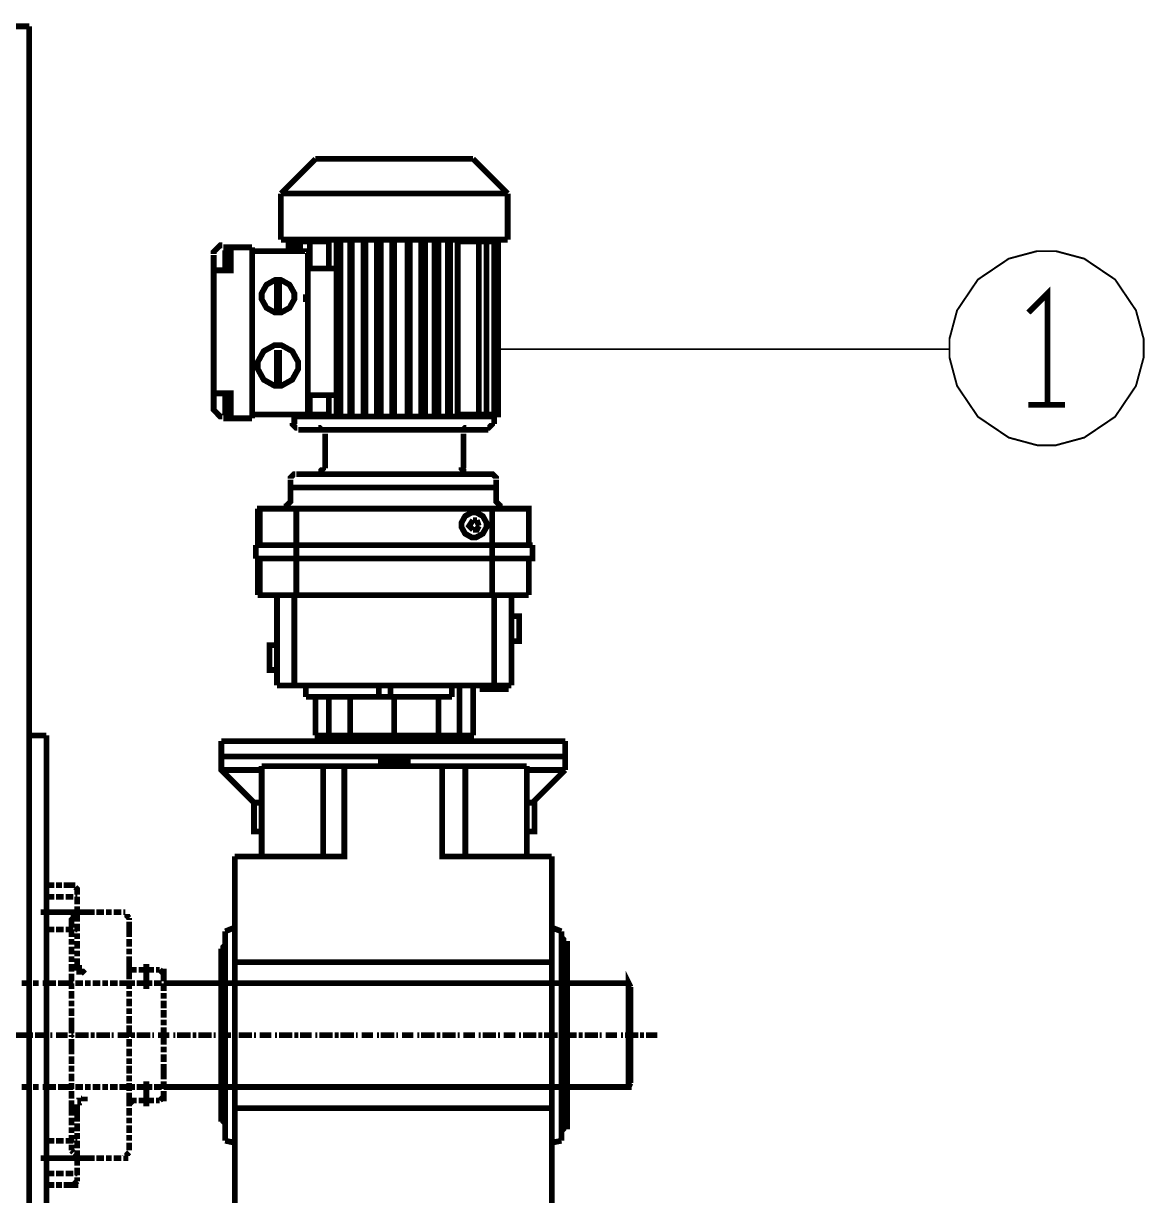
# Model space of a CAD drawing. Extents: x -2.4 to 13.4, y -16 to -5.
# Drawn here: x 7.057 to 8.03, y -8.233 to -7.216 of the extents above; entities that cross this region are included whole.
import ezdxf

# ---------------------------------------------------------------- set-up
doc = ezdxf.new("R2010")
doc.units = 0
doc.header["$MEASUREMENT"] = 0

msp = doc.modelspace()

# ---------------------------------------------------------------- linework, layer by layer
at = {"color": 0}
for points, const_width in [([(7.06203, -12.95219), (6.9487, -12.95219), (6.9487, -7.21884), (7.06203, -7.21884)], 0.005), ([(7.06203, -12.95219), (7.06203, -7.21884)], 0.005), ([(7.31035, -7.33387), (7.28035, -7.36387)], 0.005), ([(7.44702, -7.33387), (7.31035, -7.33387)], 0.005), ([(7.47702, -7.36387), (7.44702, -7.33387)], 0.005), ([(7.28035, -7.36387), (7.47702, -7.36387)], 0.005), ([(7.28035, -7.36387), (7.28035, -7.40386)], 0.005), ([(7.47702, -7.40386), (7.47702, -7.36387)], 0.005), ([(7.2295, -7.40884), (7.22761, -7.40884), (7.22202, -7.41443), (7.22202, -7.41633)], 0.005), ([(7.23032, -7.41052), (7.237, -7.41052), (7.25534, -7.41052)], 0.005), ([(7.237, -7.41052), (7.237, -7.4172)], 0.005), ([(7.25534, -7.41052), (7.25534, -7.4172)], 0.005), ([(7.25534, -7.41384), (7.30199, -7.41384), (7.30199, -7.41384), (7.30199, -7.41384), (7.30199, -7.41384), (7.30199, -7.41384), (7.30199, -7.41384), (7.30199, -7.41384), (7.30199, -7.41384), (7.30367, -7.41384), (7.30367, -7.41384), (7.30367, -7.41384), (7.30367, -7.41384), (7.30367, -7.41384), (7.30367, -7.41384), (7.30367, -7.41384), (7.30367, -7.41384), (7.30367, -7.41384), (7.30367, -7.41384), (7.30367, -7.41384), (7.30367, -7.41384), (7.30367, -7.41384), (7.30367, -7.41384), (7.30367, -7.41384), (7.30367, -7.41384), (7.30367, -7.41384), (7.30367, -7.41384), (7.30367, -7.41384), (7.30367, -7.41384), (7.30367, -7.41384), (7.30367, -7.41384), (7.30367, -7.41384), (7.30367, -7.41384), (7.30367, -7.41384), (7.30367, -7.41384), (7.30367, -7.41384), (7.30367, -7.41552), (7.30367, -7.41552), (7.30367, -7.41552), (7.30367, -7.41552), (7.30367, -7.41552), (7.30367, -7.41552), (7.30367, -7.41552), (7.30367, -7.41552), (7.30367, -7.41552), (7.30367, -7.41552), (7.30367, -7.41552), (7.30367, -7.41552), (7.30367, -7.41552), (7.30367, -7.41552), (7.30367, -7.41552), (7.30367, -7.41552), (7.30367, -7.41552), (7.30367, -7.41552), (7.30367, -7.41552), (7.30367, -7.4172), (7.30367, -7.4172), (7.30367, -7.4172), (7.30367, -7.4172), (7.30367, -7.4172), (7.30367, -7.4172), (7.30367, -7.4172), (7.30367, -7.4172), (7.30367, -7.4172), (7.30199, -7.4172), (7.30199, -7.4172), (7.30199, -7.4172), (7.30199, -7.4172), (7.30199, -7.4172), (7.30199, -7.4172), (7.30199, -7.4172), (7.30199, -7.4172)], 0.005), ([(7.47702, -7.40386), (7.28035, -7.40386)], 0.005), ([(7.28702, -7.40554), (7.28864, -7.40554)], 0.005), ([(7.28702, -7.40554), (7.28702, -7.41384)], 0.005), ([(7.28864, -7.40554), (7.292, -7.40554)], 0.005), ([(7.28864, -7.40554), (7.28864, -7.41384)], 0.005), ([(7.292, -7.40554), (7.297, -7.40554)], 0.005), ([(7.292, -7.40554), (7.292, -7.41384)], 0.005), ([(7.297, -7.40554), (7.30535, -7.40554)], 0.005), ([(7.297, -7.40554), (7.297, -7.41384)], 0.005), ([(7.30367, -7.40386), (7.30367, -7.40554)], 0.005), ([(7.32202, -7.40554), (7.30535, -7.40554), (7.30535, -7.42887)], 0.005), ([(7.32202, -7.40554), (7.32202, -7.42887)], 0.005), ([(7.43367, -7.55549), (7.43367, -7.40554)], 0.005), ([(7.43367, -7.40554), (7.452, -7.40554), (7.452, -7.55549), (7.43367, -7.55549)], 0.005), ([(7.452, -7.40554), (7.452, -7.40386)], 0.005), ([(7.452, -7.40554), (7.45867, -7.40554), (7.45867, -7.55549), (7.452, -7.55549)], 0.005), ([(7.452, -7.40554), (7.46535, -7.40554), (7.46535, -7.55549), (7.45867, -7.55549)], 0.005), ([(7.452, -7.40554), (7.46866, -7.40554), (7.46866, -7.55549), (7.46535, -7.55549)], 0.005), ([(7.46866, -7.55549), (7.46866, -7.55549), (7.46866, -7.40554)], 0.005), ([(7.22202, -7.5505), (7.22202, -7.54551), (7.22202, -7.53715), (7.22202, -7.43049), (7.22202, -7.42381), (7.22202, -7.4172)], 0.005), ([(7.237, -7.4172), (7.237, -7.43049), (7.23032, -7.43049)], 0.005), ([(7.237, -7.41552), (7.232, -7.41552), (7.232, -7.41883), (7.237, -7.41883)], 0.005), ([(7.232, -7.41883), (7.232, -7.4255), (7.237, -7.4255)], 0.005), ([(7.25534, -7.4172), (7.25534, -7.5505)], 0.005), ([(7.30199, -7.5505), (7.30199, -7.5505), (7.30199, -7.5505), (7.30199, -7.5505), (7.30199, -7.5505), (7.30199, -7.5505), (7.30199, -7.5505), (7.30199, -7.5505), (7.30367, -7.5505), (7.30367, -7.5505), (7.30367, -7.55218), (7.30367, -7.55218), (7.30367, -7.55218), (7.30367, -7.55218), (7.30367, -7.55218), (7.30367, -7.55218), (7.30367, -7.55218), (7.30367, -7.55218), (7.30367, -7.55218), (7.30367, -7.55218), (7.30367, -7.55218), (7.30367, -7.55218), (7.30367, -7.55218), (7.30367, -7.55218), (7.30367, -7.55218), (7.30367, -7.55218), (7.30367, -7.55218), (7.30367, -7.55218), (7.30367, -7.55387), (7.30367, -7.55387), (7.30367, -7.55387), (7.30367, -7.55387), (7.30367, -7.55387), (7.30367, -7.55387), (7.30367, -7.55387), (7.30367, -7.55387), (7.30367, -7.55387), (7.30367, -7.55387), (7.30367, -7.55387), (7.30367, -7.55387), (7.30367, -7.55387), (7.30367, -7.55387), (7.30367, -7.55387), (7.30367, -7.55387), (7.30367, -7.55387), (7.30367, -7.55387), (7.30367, -7.55387), (7.30367, -7.55387), (7.30367, -7.55387), (7.30367, -7.55387), (7.30367, -7.55387), (7.30367, -7.55387), (7.30367, -7.55387), (7.30367, -7.55387), (7.30367, -7.55387), (7.30367, -7.55387), (7.30367, -7.55387), (7.30367, -7.55387), (7.30367, -7.55387), (7.30367, -7.55387), (7.30367, -7.55387), (7.30367, -7.55387), (7.30367, -7.55387), (7.30367, -7.55387), (7.30367, -7.55387), (7.30367, -7.55387), (7.30367, -7.55387), (7.30367, -7.55387), (7.30367, -7.55387), (7.30367, -7.55387), (7.30367, -7.55387), (7.30367, -7.45381), (7.30367, -7.41552), (7.30367, -7.41552), (7.30367, -7.41552), (7.30367, -7.41552), (7.30367, -7.41552), (7.30367, -7.41552), (7.30367, -7.41552), (7.30367, -7.41552), (7.30367, -7.41552), (7.30367, -7.41552), (7.30367, -7.41552), (7.30367, -7.41552), (7.30367, -7.41552), (7.30367, -7.41552), (7.30367, -7.41552), (7.30367, -7.41552), (7.30367, -7.41552), (7.30367, -7.41552), (7.30367, -7.41552), (7.30367, -7.41552), (7.30367, -7.41552), (7.30367, -7.41552), (7.30367, -7.41552), (7.30367, -7.41552), (7.30367, -7.41552), (7.30367, -7.41552), (7.30367, -7.41552), (7.30367, -7.41552), (7.30367, -7.41552), (7.30367, -7.41552), (7.30367, -7.41552), (7.30367, -7.41552), (7.30367, -7.41552), (7.30367, -7.41552), (7.30367, -7.41552), (7.30367, -7.41552)], 0.005), ([(7.22202, -7.43049), (7.23032, -7.43049)], 0.005), ([(7.232, -7.4255), (7.232, -7.42887), (7.237, -7.42887)], 0.005), ([(7.30367, -7.42887), (7.32868, -7.42887)], 0.005), ([(7.32868, -7.42887), (7.32868, -7.53884)], 0.005), ([(7.92867, -7.46716), (7.94534, -7.45051), (7.94534, -7.54719)], 0.005), ([(7.86031, -7.49886), (7.46866, -7.49886)], 0.00167), ([(7.237, -7.5505), (7.237, -7.53715), (7.23032, -7.53715), (7.22202, -7.53715)], 0.005), ([(7.237, -7.54052), (7.232, -7.54052), (7.232, -7.54383), (7.237, -7.54383)], 0.005), ([(7.232, -7.54383), (7.232, -7.5505), (7.237, -7.5505)], 0.005), ([(7.32868, -7.53884), (7.30367, -7.53884)], 0.005), ([(7.32202, -7.55549), (7.30535, -7.55549), (7.30535, -7.53884)], 0.005), ([(7.32202, -7.53884), (7.32202, -7.55549)], 0.005), ([(7.22202, -7.54969), (7.22202, -7.55154), (7.22761, -7.55718), (7.2295, -7.55718)], 0.005), ([(7.232, -7.5505), (7.232, -7.55387), (7.237, -7.55387)], 0.005), ([(7.237, -7.5505), (7.237, -7.55886)], 0.005), ([(7.25534, -7.5505), (7.25534, -7.55886)], 0.005), ([(7.30367, -7.55387), (7.30367, -7.55387), (7.30367, -7.55387), (7.30367, -7.55387), (7.30367, -7.55387), (7.30367, -7.55387), (7.30367, -7.55387), (7.30367, -7.55387), (7.30367, -7.55387), (7.30367, -7.55387), (7.30367, -7.55387), (7.30367, -7.55387), (7.30367, -7.55387), (7.30367, -7.55387), (7.30367, -7.55387), (7.30367, -7.55387), (7.30367, -7.55387), (7.30367, -7.55387), (7.30367, -7.55387), (7.30367, -7.55387), (7.30367, -7.55387), (7.30367, -7.55549), (7.30367, -7.55549), (7.30367, -7.55549), (7.30367, -7.55549), (7.30367, -7.55549), (7.30367, -7.55549), (7.30367, -7.55549), (7.30199, -7.55549), (7.30199, -7.55549), (7.30199, -7.55549), (7.30199, -7.55549), (7.30199, -7.55549), (7.30199, -7.55549), (7.30199, -7.55549), (7.30199, -7.55549), (7.25534, -7.55549)], 0.005), ([(7.28864, -7.55549), (7.28702, -7.55549)], 0.005), ([(7.292, -7.55549), (7.28864, -7.55549)], 0.005), ([(7.297, -7.55549), (7.292, -7.55549)], 0.005), ([(7.30535, -7.55549), (7.297, -7.55549)], 0.005), ([(7.30367, -7.55549), (7.30367, -7.55718)], 0.005), ([(7.452, -7.55718), (7.452, -7.55549)], 0.005), ([(7.92867, -7.54719), (7.96036, -7.54719)], 0.005), ([(7.25534, -7.55886), (7.237, -7.55886), (7.23032, -7.55886)], 0.005), ([(7.29032, -7.56304), (7.29032, -7.56406), (7.29342, -7.56716), (7.2945, -7.56716)], 0.005), ([(7.292, -7.55718), (7.46535, -7.55718)], 0.005), ([(7.292, -7.55718), (7.292, -7.56384)], 0.005), ([(7.45949, -7.56716), (7.46052, -7.56716), (7.46367, -7.56406), (7.46367, -7.56304)], 0.005), ([(7.46535, -7.56384), (7.46535, -7.55718)], 0.005), ([(7.46036, -7.56884), (7.29532, -7.56884)], 0.005), ([(7.31702, -7.57133), (7.31702, -7.57025), (7.31388, -7.56716), (7.31284, -7.56716)], 0.005), ([(7.31864, -7.5722), (7.31864, -7.60215)], 0.005), ([(7.44115, -7.56716), (7.44013, -7.56716), (7.43703, -7.57025), (7.43703, -7.57133)], 0.005), ([(7.43865, -7.60215), (7.43865, -7.5722)], 0.005), ([(7.31284, -7.60551), (7.31388, -7.60551), (7.31702, -7.60237), (7.31702, -7.60134)], 0.005), ([(7.43703, -7.60134), (7.43703, -7.60237), (7.44013, -7.60551), (7.44115, -7.60551)], 0.005), ([(7.29282, -7.60719), (7.29174, -7.60719), (7.28864, -7.61029), (7.28864, -7.61131)], 0.005), ([(7.28864, -7.61219), (7.28864, -7.61886)], 0.005), ([(7.2937, -7.60719), (7.46367, -7.60719)], 0.005), ([(7.46697, -7.61131), (7.46697, -7.61029), (7.46388, -7.60719), (7.46285, -7.60719)], 0.005), ([(7.46697, -7.61886), (7.46697, -7.61219)], 0.005), ([(7.28864, -7.61886), (7.37865, -7.61886)], 0.005), ([(7.28864, -7.61886), (7.28864, -7.63052)], 0.005), ([(7.46697, -7.61886), (7.28864, -7.61886)], 0.005), ([(7.46697, -7.63052), (7.46697, -7.61886)], 0.005), ([(7.262, -7.6372), (7.26032, -7.6372)], 0.005), ([(7.26032, -7.6372), (7.26032, -7.66883)], 0.005), ([(7.262, -7.66883), (7.262, -7.6372), (7.2937, -7.6372), (7.2937, -7.66883), (7.2937, -7.68049), (7.2937, -7.71218)], 0.005), ([(7.28284, -7.63551), (7.28425, -7.63551), (7.28864, -7.63112), (7.28864, -7.62966)], 0.005), ([(7.2937, -7.6372), (7.46367, -7.6372), (7.46367, -7.66883)], 0.005), ([(7.49535, -7.66883), (7.49535, -7.6372), (7.49535, -7.6372), (7.46367, -7.6372)], 0.005), ([(7.46697, -7.62966), (7.46697, -7.63112), (7.47138, -7.63551), (7.47284, -7.63551)], 0.005), ([(7.49535, -7.66883), (7.49535, -7.6372)], 0.005), ([(7.44702, -7.65554), (7.44364, -7.65218), (7.44702, -7.64718)], 0.005), ([(7.44702, -7.64718), (7.45032, -7.64718)], 0.005), ([(7.45032, -7.64718), (7.452, -7.65218)], 0.005), ([(7.452, -7.65218), (7.45032, -7.65554), (7.44702, -7.65554)], 0.005), ([(7.25864, -7.66883), (7.25864, -7.66883), (7.2937, -7.66883)], 0.005), ([(7.25864, -7.68049), (7.25864, -7.68049), (7.2937, -7.68049), (7.46367, -7.68049), (7.49866, -7.68049), (7.49866, -7.68049), (7.49866, -7.66883)], 0.005), ([(7.25864, -7.66883), (7.25864, -7.68049)], 0.005), ([(7.25864, -7.66883), (7.25864, -7.68049)], 0.005), ([(7.49866, -7.66883), (7.49866, -7.66883), (7.46367, -7.66883), (7.2937, -7.66883)], 0.005), ([(7.46367, -7.66883), (7.46367, -7.68049)], 0.005), ([(7.49866, -7.68049), (7.49866, -7.66883)], 0.005), ([(7.26032, -7.71218), (7.262, -7.71218), (7.262, -7.68049)], 0.005), ([(7.26032, -7.68049), (7.26032, -7.71218)], 0.005), ([(7.46367, -7.68049), (7.46367, -7.71218)], 0.005), ([(7.49535, -7.68049), (7.49535, -7.71218)], 0.005), ([(7.49535, -7.71218), (7.49535, -7.68049)], 0.005), ([(7.49535, -7.71218), (7.49535, -7.71218), (7.46367, -7.71218), (7.2937, -7.71218), (7.262, -7.71218)], 0.005), ([(7.27697, -7.79052), (7.27697, -7.71218)], 0.005), ([(7.292, -7.71218), (7.292, -7.79052)], 0.005), ([(7.46535, -7.79052), (7.46535, -7.71218)], 0.005), ([(7.48032, -7.71218), (7.48032, -7.79052)], 0.005), ([(7.48032, -7.73051), (7.487, -7.73051), (7.487, -7.74049), (7.487, -7.75216), (7.48032, -7.75216)], 0.005), ([(7.27697, -7.77718), (7.27036, -7.77718), (7.27036, -7.75552), (7.27697, -7.75552)], 0.005), ([(7.48032, -7.79052), (7.46535, -7.79052), (7.292, -7.79052), (7.27697, -7.79052)], 0.005), ([(7.30199, -7.79052), (7.30199, -7.8005)], 0.005), ([(7.36536, -7.79052), (7.36536, -7.8005)], 0.005), ([(7.37534, -7.8005), (7.37534, -7.79052)], 0.005), ([(7.42867, -7.8005), (7.42867, -7.79052)], 0.005), ([(7.43535, -7.79052), (7.43535, -7.83387)], 0.005), ([(7.44702, -7.83387), (7.44702, -7.79052)], 0.005), ([(7.47534, -7.79052), (7.47534, -7.79383), (7.45531, -7.79383), (7.45531, -7.79052)], 0.005), ([(7.42867, -7.8005), (7.37534, -7.8005), (7.36536, -7.8005), (7.30199, -7.8005)], 0.005), ([(7.31035, -7.8005), (7.31035, -7.83387)], 0.005), ([(7.34035, -7.83387), (7.32202, -7.83387), (7.32202, -7.8005)], 0.005), ([(7.34035, -7.8005), (7.34035, -7.83387), (7.37865, -7.83387)], 0.005), ([(7.37865, -7.83387), (7.37865, -7.8005)], 0.005), ([(7.417, -7.8005), (7.417, -7.83387)], 0.005), ([(7.06203, -7.83387), (7.077, -7.83387)], 0.005), ([(7.06203, -8.35551), (7.077, -8.35551), (7.077, -7.83387)], 0.005), ([(7.2287, -7.83886), (7.37865, -7.83886), (7.52697, -7.83886)], 0.005), ([(7.2287, -7.83886), (7.2287, -7.85215)], 0.005), ([(7.32202, -7.83387), (7.31035, -7.83387)], 0.005), ([(7.31203, -7.83387), (7.31203, -7.83886)], 0.005), ([(7.32202, -7.83387), (7.37865, -7.83387), (7.43535, -7.83387)], 0.005), ([(7.44702, -7.83387), (7.43535, -7.83387)], 0.005), ([(7.44534, -7.83886), (7.44534, -7.83387)], 0.005), ([(7.52697, -7.85215), (7.52697, -7.83886)], 0.005), ([(7.37865, -7.85215), (7.2287, -7.85215)], 0.005), ([(7.2287, -7.85215), (7.2287, -7.86387), (7.25702, -7.89219)], 0.005), ([(7.52697, -7.85215), (7.37865, -7.85215), (7.2287, -7.85215)], 0.005), ([(7.51532, -7.93884), (7.42032, -7.93884), (7.42032, -7.86051), (7.33536, -7.86051), (7.33536, -7.93884), (7.24036, -7.93884)], 0.005), ([(7.26368, -7.93884), (7.26368, -7.86051)], 0.005), ([(7.33536, -7.86051), (7.31702, -7.86051), (7.26368, -7.86051)], 0.005), ([(7.31702, -7.93884), (7.31702, -7.86051)], 0.005), ([(7.39032, -7.86051), (7.39032, -7.85551), (7.36699, -7.85551), (7.36699, -7.86051)], 0.005), ([(7.49367, -7.86051), (7.44034, -7.86051), (7.42032, -7.86051)], 0.005), ([(7.44034, -7.93884), (7.44034, -7.86051)], 0.005), ([(7.49367, -7.93884), (7.49367, -7.86051)], 0.005), ([(7.52697, -7.86387), (7.52697, -7.85215)], 0.005), ([(7.26368, -7.86387), (7.2287, -7.86387)], 0.005), ([(7.52697, -7.86387), (7.49367, -7.86387)], 0.005), ([(7.49866, -7.89219), (7.52697, -7.86387)], 0.005), ([(7.26368, -7.9172), (7.25702, -7.9172), (7.25702, -7.89219), (7.26368, -7.89219)], 0.005), ([(7.49367, -7.89219), (7.50034, -7.89219), (7.50034, -7.90554), (7.50034, -7.9172), (7.49367, -7.9172)], 0.005), ([(7.24036, -8.15716), (7.24036, -8.14549), (7.24036, -8.0422), (7.24036, -8.03054), (7.24036, -7.93884)], 0.005), ([(7.26368, -7.93386), (7.26368, -7.93884)], 0.005), ([(7.51532, -7.93884), (7.51532, -8.03054), (7.51532, -8.0422), (7.51532, -8.14549), (7.51532, -8.15716)], 0.005), ([(7.08367, -7.96386), (7.08199, -7.96386), (7.08031, -7.96386), (7.07868, -7.96386), (7.077, -7.96386), (7.077, -7.96548), (7.077, -7.96716), (7.077, -7.96884), (7.077, -7.97054)], 0.005), ([(7.077, -7.97216), (7.077, -7.97384), (7.077, -7.97552), (7.077, -7.97715), (7.077, -7.97883)], 0.005), ([(7.09035, -7.96386), (7.08867, -7.96386), (7.08699, -7.96386), (7.08536, -7.96386)], 0.005), ([(7.09865, -7.96386), (7.09702, -7.96386), (7.09534, -7.96386), (7.09366, -7.96386), (7.09197, -7.96386)], 0.005), ([(7.10202, -7.96386), (7.10034, -7.96386), (7.09865, -7.96386)], 0.005), ([(7.1037, -7.96884), (7.1037, -7.96716), (7.10202, -7.96548)], 0.005), ([(7.1037, -7.96884), (7.1037, -7.97054), (7.1037, -7.97216)], 0.005), ([(7.077, -7.98051), (7.077, -7.98219), (7.077, -7.98383), (7.077, -7.98551)], 0.005), ([(7.08367, -7.97384), (7.08199, -7.97384), (7.08031, -7.97384), (7.07868, -7.97384)], 0.005), ([(7.09197, -7.97384), (7.09035, -7.97384), (7.08867, -7.97384), (7.08699, -7.97384), (7.08536, -7.97384)], 0.005), ([(7.10034, -7.97384), (7.09865, -7.97384), (7.09702, -7.97384), (7.09534, -7.97384), (7.09366, -7.97384)], 0.005), ([(7.1037, -7.97384), (7.10202, -7.97384)], 0.005), ([(7.1037, -7.97384), (7.1037, -7.97552), (7.1037, -7.97715), (7.1037, -7.97883), (7.1037, -7.98051)], 0.005), ([(7.1037, -7.98219), (7.1037, -7.98383), (7.1037, -7.98551), (7.1037, -7.98719), (7.1037, -7.98887), (7.1037, -7.99049), (7.1037, -7.99218), (7.1037, -7.99386), (7.1037, -7.99548)], 0.005), ([(7.10868, -7.98719), (7.07202, -7.98719)], 0.005), ([(7.077, -7.98719), (7.077, -7.98887), (7.077, -7.99049), (7.077, -7.99218), (7.077, -7.99386)], 0.005), ([(7.1037, -7.98887), (7.10202, -7.98887), (7.10202, -7.99049), (7.10034, -7.99049), (7.10034, -7.99218), (7.09865, -7.99386), (7.09865, -7.99548)], 0.005), ([(7.107, -7.98719), (7.10532, -7.98719), (7.10532, -7.98887)], 0.005), ([(7.11867, -7.98719), (7.11699, -7.98719), (7.11536, -7.98719), (7.11368, -7.98719), (7.112, -7.98719), (7.11031, -7.98719), (7.10868, -7.98719), (7.107, -7.98719), (7.10532, -7.98719)], 0.005), ([(7.12703, -7.98719), (7.12534, -7.98719), (7.12366, -7.98719), (7.12197, -7.98719), (7.12035, -7.98719)], 0.005), ([(7.13364, -7.98719), (7.13202, -7.98719), (7.13034, -7.98719), (7.12865, -7.98719)], 0.005), ([(7.142, -7.98719), (7.14032, -7.98719), (7.13868, -7.98719), (7.137, -7.98719), (7.13532, -7.98719)], 0.005), ([(7.14536, -7.98719), (7.14368, -7.98719)], 0.005), ([(7.14867, -7.99218), (7.14699, -7.99049), (7.14699, -7.98887)], 0.005), ([(7.14867, -7.99218), (7.14867, -7.99386)], 0.005), ([(7.077, -7.99548), (7.077, -7.99718), (7.077, -7.99886), (7.077, -8.00054)], 0.005), ([(7.077, -8.00216), (7.077, -8.00384), (7.077, -8.00552), (7.077, -8.00715), (7.077, -8.00883)], 0.005), ([(7.08367, -8.00216), (7.08199, -8.00216), (7.08031, -8.00216), (7.07868, -8.00216)], 0.005), ([(7.09197, -8.00216), (7.09035, -8.00216), (7.08867, -8.00216), (7.08699, -8.00216), (7.08536, -8.00216)], 0.005), ([(7.10034, -8.00216), (7.09865, -8.00216), (7.09702, -8.00216), (7.09534, -8.00216), (7.09366, -8.00216)], 0.005), ([(7.09865, -7.99548), (7.09865, -7.99718), (7.09865, -7.99886), (7.09865, -8.00054)], 0.005), ([(7.09865, -8.00216), (7.09865, -8.00384), (7.09865, -8.00552), (7.09865, -8.00715), (7.09865, -8.00883)], 0.005), ([(7.1037, -8.00216), (7.10202, -8.00216)], 0.005), ([(7.1037, -7.99718), (7.1037, -7.99886), (7.1037, -8.00054), (7.1037, -8.00216), (7.1037, -8.00384)], 0.005), ([(7.14867, -7.99548), (7.14867, -7.99718), (7.14867, -7.99886), (7.14867, -8.00054), (7.14867, -8.00216), (7.14867, -8.00384), (7.14867, -8.00552), (7.14867, -8.00715), (7.14867, -8.00883)], 0.005), ([(7.24036, -8.00054), (7.232, -8.00384)], 0.005), ([(7.52367, -8.00384), (7.51532, -8.00054)], 0.005), ([(7.077, -8.01051), (7.077, -8.0122), (7.077, -8.01383), (7.077, -8.01551), (7.077, -8.01719)], 0.005), ([(7.09865, -8.01051), (7.09865, -8.0122), (7.09865, -8.01383), (7.09865, -8.01551)], 0.005), ([(7.1037, -8.00552), (7.1037, -8.00715), (7.1037, -8.00883), (7.1037, -8.01051)], 0.005), ([(7.1037, -8.0122), (7.1037, -8.01383), (7.1037, -8.01551), (7.1037, -8.01719), (7.1037, -8.01881)], 0.005), ([(7.14867, -8.01051), (7.14867, -8.0122), (7.14867, -8.01383), (7.14867, -8.01551), (7.14867, -8.01719)], 0.005), ([(7.232, -8.00384), (7.232, -8.18548)], 0.005), ([(7.52367, -8.00384), (7.52367, -8.18548)], 0.005), ([(7.52367, -8.00802), (7.52367, -8.00905), (7.52677, -8.0122), (7.52785, -8.0122)], 0.005), ([(7.52867, -8.0122), (7.52867, -8.1755)], 0.005), ([(7.077, -8.01881), (7.077, -8.02049), (7.077, -8.02218), (7.077, -8.02386)], 0.005), ([(7.09865, -8.01719), (7.09865, -8.01881), (7.09865, -8.02049), (7.09865, -8.02218), (7.09865, -8.02386)], 0.005), ([(7.1037, -8.02049), (7.1037, -8.02218), (7.1037, -8.02386), (7.1037, -8.0255)], 0.005), ([(7.14867, -8.01881), (7.14867, -8.02049), (7.14867, -8.02218), (7.14867, -8.02386)], 0.005), ([(7.22782, -8.01881), (7.22886, -8.01881), (7.232, -8.01572), (7.232, -8.01469)], 0.005), ([(7.2287, -8.01881), (7.2287, -8.16883)], 0.005), ([(7.077, -8.0255), (7.077, -8.02718), (7.077, -8.02886), (7.077, -8.03054), (7.077, -8.03216)], 0.005), ([(7.077, -8.03384), (7.077, -8.03552), (7.077, -8.03715), (7.077, -8.03884)], 0.005), ([(7.09865, -8.0255), (7.09865, -8.02718), (7.09865, -8.02886), (7.09865, -8.03054)], 0.005), ([(7.09865, -8.03216), (7.09865, -8.03384), (7.09865, -8.03552), (7.09865, -8.03715), (7.09865, -8.03884)], 0.005), ([(7.1037, -8.02718), (7.1037, -8.02886), (7.1037, -8.03054), (7.1037, -8.03216)], 0.005), ([(7.1037, -8.03216), (7.1037, -8.03384), (7.1037, -8.03552), (7.10532, -8.03552), (7.10532, -8.03715), (7.10532, -8.03884), (7.107, -8.03884), (7.10868, -8.03884), (7.11031, -8.04052)], 0.005), ([(7.14867, -8.0255), (7.14867, -8.02718), (7.14867, -8.02886), (7.14867, -8.03054), (7.14867, -8.03216)], 0.005), ([(7.14867, -8.03216), (7.14867, -8.03384), (7.14867, -8.03552), (7.14867, -8.03715), (7.14867, -8.03884), (7.14867, -8.04052), (7.14867, -8.0422), (7.14867, -8.04383), (7.14867, -8.04551)], 0.005), ([(7.14867, -8.03216), (7.14867, -8.03384), (7.14867, -8.03552), (7.15035, -8.03552)], 0.005), ([(7.16364, -8.03216), (7.16364, -8.05387)], 0.005), ([(7.24036, -8.03054), (7.51532, -8.03054)], 0.005), ([(7.077, -8.04052), (7.077, -8.0422), (7.077, -8.04383), (7.077, -8.04551), (7.077, -8.04719)], 0.005), ([(7.09865, -8.04052), (7.09865, -8.0422), (7.09865, -8.04383), (7.09865, -8.04551), (7.09865, -8.04719)], 0.005), ([(7.15035, -8.03715), (7.15197, -8.03715)], 0.005), ([(7.15535, -8.03715), (7.15367, -8.03715), (7.15197, -8.03715)], 0.005), ([(7.16202, -8.03715), (7.16034, -8.03715), (7.15865, -8.03715), (7.15703, -8.03715)], 0.005), ([(7.17032, -8.03715), (7.1687, -8.03715), (7.167, -8.03715), (7.16532, -8.03715), (7.16364, -8.03715)], 0.005), ([(7.17531, -8.03715), (7.17368, -8.03715), (7.172, -8.03715)], 0.005), ([(7.17867, -8.0422), (7.17867, -8.04052), (7.17867, -8.03884), (7.17699, -8.03884), (7.17531, -8.03715)], 0.005), ([(7.58367, -8.05218), (7.58199, -8.04881), (7.58199, -8.13883), (7.17867, -8.13883)], 0.005), ([(7.17867, -8.0422), (7.17867, -8.04383), (7.17867, -8.04551), (7.17867, -8.04719)], 0.005), ([(7.06203, -8.04881), (7.05535, -8.04881)], 0.005), ([(7.07034, -8.04881), (7.06534, -8.04881)], 0.005), ([(7.077, -8.04881), (7.0737, -8.04881)], 0.005), ([(7.077, -8.04881), (7.077, -8.0505), (7.077, -8.05218), (7.077, -8.05387), (7.077, -8.05549), (7.077, -8.05718), (7.077, -8.05886), (7.077, -8.06048), (7.077, -8.06216)], 0.005), ([(7.08536, -8.04881), (7.08367, -8.04881), (7.08199, -8.04881), (7.08031, -8.04881), (7.07868, -8.04881)], 0.005), ([(7.10034, -8.04881), (7.09865, -8.04881), (7.09702, -8.04881), (7.09534, -8.04881), (7.09366, -8.04881), (7.09197, -8.04881), (7.09035, -8.04881), (7.08867, -8.04881), (7.08699, -8.04881)], 0.005), ([(7.09865, -8.04881), (7.09865, -8.0505), (7.09865, -8.05218), (7.09865, -8.05387)], 0.005), ([(7.10868, -8.04881), (7.107, -8.04881), (7.10532, -8.04881), (7.1037, -8.04881), (7.10202, -8.04881)], 0.005), ([(7.11536, -8.04881), (7.11368, -8.04881), (7.112, -8.04881), (7.11031, -8.04881)], 0.005), ([(7.12366, -8.04881), (7.12197, -8.04881), (7.12035, -8.04881), (7.11867, -8.04881), (7.11699, -8.04881)], 0.005), ([(7.13034, -8.04881), (7.12865, -8.04881), (7.12703, -8.04881), (7.12534, -8.04881)], 0.005), ([(7.13868, -8.04881), (7.137, -8.04881), (7.13532, -8.04881), (7.13364, -8.04881), (7.13202, -8.04881)], 0.005), ([(7.15367, -8.04881), (7.15197, -8.04881), (7.15035, -8.04881), (7.14867, -8.04881), (7.14699, -8.04881), (7.14536, -8.04881), (7.14368, -8.04881), (7.142, -8.04881), (7.14032, -8.04881)], 0.005), ([(7.14867, -8.04719), (7.14867, -8.04881), (7.14867, -8.0505), (7.14867, -8.05218), (7.14867, -8.05387)], 0.005), ([(7.16202, -8.04881), (7.16034, -8.04881), (7.15865, -8.04881), (7.15703, -8.04881), (7.15535, -8.04881)], 0.005), ([(7.1687, -8.04881), (7.167, -8.04881), (7.16532, -8.04881), (7.16364, -8.04881)], 0.005), ([(7.17699, -8.04881), (7.17531, -8.04881), (7.17368, -8.04881), (7.172, -8.04881), (7.17032, -8.04881)], 0.005), ([(7.17867, -8.04881), (7.17867, -8.0505), (7.17867, -8.05218), (7.17867, -8.05387), (7.17867, -8.05549)], 0.005), ([(7.17867, -8.04881), (7.58199, -8.04881)], 0.005), ([(7.58367, -8.05218), (7.58367, -8.13551)], 0.005), ([(7.077, -8.06384), (7.077, -8.06552), (7.077, -8.06716), (7.077, -8.06884), (7.077, -8.07052)], 0.005), ([(7.09865, -8.05549), (7.09865, -8.05718), (7.09865, -8.05886), (7.09865, -8.06048), (7.09865, -8.06216)], 0.005), ([(7.09865, -8.06384), (7.09865, -8.06552), (7.09865, -8.06716), (7.09865, -8.06884)], 0.005), ([(7.14867, -8.05549), (7.14867, -8.05718), (7.14867, -8.05886), (7.14867, -8.06048)], 0.005), ([(7.14867, -8.06216), (7.14867, -8.06384), (7.14867, -8.06552), (7.14867, -8.06716), (7.14867, -8.06884)], 0.005), ([(7.17867, -8.05718), (7.17867, -8.05886), (7.17867, -8.06048), (7.17867, -8.06216)], 0.005), ([(7.17867, -8.06384), (7.17867, -8.06552), (7.17867, -8.06716), (7.17867, -8.06884), (7.17867, -8.07052)], 0.005), ([(7.077, -8.0722), (7.077, -8.07383), (7.077, -8.07551), (7.077, -8.07719)], 0.005), ([(7.09865, -8.07052), (7.09865, -8.0722), (7.09865, -8.07383), (7.09865, -8.07551), (7.09865, -8.07719)], 0.005), ([(7.14867, -8.07052), (7.14867, -8.0722), (7.14867, -8.07383), (7.14867, -8.07551)], 0.005), ([(7.17867, -8.0722), (7.17867, -8.07383), (7.17867, -8.07551), (7.17867, -8.07719), (7.17867, -8.07881)], 0.005), ([(7.077, -8.07881), (7.077, -8.08051), (7.077, -8.08219), (7.077, -8.08387), (7.077, -8.0855)], 0.005), ([(7.09865, -8.07881), (7.09865, -8.08051), (7.09865, -8.08219), (7.09865, -8.08387), (7.09865, -8.0855), (7.09865, -8.08718), (7.09865, -8.08886), (7.09865, -8.09048), (7.09865, -8.09216)], 0.005), ([(7.14867, -8.07719), (7.14867, -8.07881), (7.14867, -8.08051), (7.14867, -8.08219), (7.14867, -8.08387)], 0.005), ([(7.17867, -8.08051), (7.17867, -8.08219), (7.17867, -8.08387), (7.17867, -8.0855)], 0.005), ([(7.05031, -8.09384), (7.06035, -8.09384)], 0.005), ([(7.06365, -8.09384), (7.06534, -8.09384)], 0.005), ([(7.06702, -8.09384), (7.07868, -8.09384)], 0.005), ([(7.077, -8.08718), (7.077, -8.08886), (7.077, -8.09048), (7.077, -8.09216)], 0.005), ([(7.077, -8.09554), (7.077, -8.09384)], 0.005), ([(7.08031, -8.09384), (7.08199, -8.09384)], 0.005), ([(7.08536, -8.09384), (7.09534, -8.09384)], 0.005), ([(7.09865, -8.09384), (7.10034, -8.09384)], 0.005), ([(7.09865, -8.09554), (7.09865, -8.09384)], 0.005), ([(7.10202, -8.09384), (7.11368, -8.09384)], 0.005), ([(7.11536, -8.09384), (7.11867, -8.09384)], 0.005), ([(7.12035, -8.09384), (7.13202, -8.09384)], 0.005), ([(7.13364, -8.09384), (7.13532, -8.09384)], 0.005), ([(7.13868, -8.09384), (7.14867, -8.09384)], 0.005), ([(7.14867, -8.0855), (7.14867, -8.08718), (7.14867, -8.08886), (7.14867, -8.09048), (7.14867, -8.09216), (7.14867, -8.09384)], 0.005), ([(7.14867, -8.09554), (7.14867, -8.09384)], 0.005), ([(7.15035, -8.09384), (7.15367, -8.09384)], 0.005), ([(7.15535, -8.09384), (7.167, -8.09384)], 0.005), ([(7.1687, -8.09384), (7.17032, -8.09384)], 0.005), ([(7.17368, -8.09384), (7.18367, -8.09384)], 0.005), ([(7.17867, -8.08718), (7.17867, -8.08886), (7.17867, -8.09048), (7.17867, -8.09216), (7.17867, -8.09384)], 0.005), ([(7.18703, -8.09384), (7.18865, -8.09384)], 0.005), ([(7.19034, -8.09384), (7.202, -8.09384)], 0.005), ([(7.20368, -8.09384), (7.20699, -8.09384)], 0.005), ([(7.20867, -8.09384), (7.22034, -8.09384)], 0.005), ([(7.22202, -8.09384), (7.22365, -8.09384)], 0.005), ([(7.22702, -8.09384), (7.237, -8.09384)], 0.005), ([(7.23868, -8.09384), (7.24199, -8.09384)], 0.005), ([(7.24367, -8.09384), (7.25534, -8.09384)], 0.005), ([(7.25702, -8.09384), (7.25864, -8.09384)], 0.005), ([(7.262, -8.09384), (7.27199, -8.09384)], 0.005), ([(7.27535, -8.09384), (7.27697, -8.09384)], 0.005), ([(7.27867, -8.09384), (7.29032, -8.09384)], 0.005), ([(7.292, -8.09384), (7.29532, -8.09384)], 0.005), ([(7.297, -8.09384), (7.30699, -8.09384)], 0.005), ([(7.31035, -8.09384), (7.31203, -8.09384)], 0.005), ([(7.31365, -8.09384), (7.32532, -8.09384)], 0.005), ([(7.327, -8.09384), (7.33031, -8.09384)], 0.005), ([(7.33199, -8.09384), (7.34366, -8.09384)], 0.005), ([(7.34534, -8.09384), (7.34702, -8.09384)], 0.005), ([(7.35034, -8.09384), (7.36031, -8.09384)], 0.005), ([(7.36368, -8.09384), (7.36536, -8.09384)], 0.005), ([(7.36699, -8.09384), (7.37865, -8.09384)], 0.005), ([(7.38034, -8.09384), (7.38202, -8.09384)], 0.005), ([(7.38532, -8.09384), (7.39536, -8.09384)], 0.005), ([(7.39867, -8.09384), (7.40035, -8.09384)], 0.005), ([(7.40197, -8.09384), (7.41364, -8.09384)], 0.005), ([(7.41532, -8.09384), (7.4187, -8.09384)], 0.005), ([(7.42032, -8.09384), (7.43199, -8.09384)], 0.005), ([(7.43367, -8.09384), (7.43535, -8.09384)], 0.005), ([(7.43865, -8.09384), (7.4487, -8.09384)], 0.005), ([(7.452, -8.09384), (7.45368, -8.09384)], 0.005), ([(7.45531, -8.09384), (7.46697, -8.09384)], 0.005), ([(7.46866, -8.09384), (7.47034, -8.09384)], 0.005), ([(7.47365, -8.09384), (7.48368, -8.09384)], 0.005), ([(7.487, -8.09384), (7.48868, -8.09384)], 0.005), ([(7.49036, -8.09384), (7.50203, -8.09384)], 0.005), ([(7.50365, -8.09384), (7.50702, -8.09384)], 0.005), ([(7.50864, -8.09384), (7.52036, -8.09384)], 0.005), ([(7.52199, -8.09384), (7.52367, -8.09384)], 0.005), ([(7.52697, -8.09384), (7.53702, -8.09384)], 0.005), ([(7.53864, -8.09384), (7.542, -8.09384)], 0.005), ([(7.5437, -8.09384), (7.55535, -8.09384)], 0.005), ([(7.55699, -8.09384), (7.55867, -8.09384)], 0.005), ([(7.56203, -8.09384), (7.57202, -8.09384)], 0.005), ([(7.57532, -8.09384), (7.577, -8.09384)], 0.005), ([(7.57868, -8.09384), (7.59035, -8.09384)], 0.005), ([(7.59197, -8.09384), (7.59534, -8.09384)], 0.005), ([(7.59702, -8.09384), (7.607, -8.09384)], 0.005), ([(7.077, -8.10215), (7.077, -8.10052), (7.077, -8.09884), (7.077, -8.09716)], 0.005), ([(7.077, -8.11051), (7.077, -8.10883), (7.077, -8.10719), (7.077, -8.10551), (7.077, -8.10383)], 0.005), ([(7.09865, -8.11051), (7.09865, -8.10883), (7.09865, -8.10719), (7.09865, -8.10551), (7.09865, -8.10383), (7.09865, -8.10215), (7.09865, -8.10052), (7.09865, -8.09884), (7.09865, -8.09716)], 0.005), ([(7.14867, -8.10383), (7.14867, -8.10215), (7.14867, -8.10052), (7.14867, -8.09884), (7.14867, -8.09716)], 0.005), ([(7.17867, -8.10215), (7.17867, -8.10052), (7.17867, -8.09884), (7.17867, -8.09716), (7.17867, -8.09554)], 0.005), ([(7.17867, -8.10883), (7.17867, -8.10719), (7.17867, -8.10551), (7.17867, -8.10383)], 0.005), ([(7.077, -8.11718), (7.077, -8.11549), (7.077, -8.11387), (7.077, -8.11219)], 0.005), ([(7.09865, -8.11886), (7.09865, -8.11718), (7.09865, -8.11549), (7.09865, -8.11387), (7.09865, -8.11219)], 0.005), ([(7.14867, -8.11219), (7.14867, -8.11051), (7.14867, -8.10883), (7.14867, -8.10719), (7.14867, -8.10551)], 0.005), ([(7.14867, -8.11886), (7.14867, -8.11718), (7.14867, -8.11549), (7.14867, -8.11387)], 0.005), ([(7.17867, -8.11718), (7.17867, -8.11549), (7.17867, -8.11387), (7.17867, -8.11219), (7.17867, -8.11051)], 0.005), ([(7.077, -8.12554), (7.077, -8.12386), (7.077, -8.12218), (7.077, -8.12048), (7.077, -8.11886)], 0.005), ([(7.09865, -8.12554), (7.09865, -8.12386), (7.09865, -8.12218), (7.09865, -8.12048)], 0.005), ([(7.14867, -8.12716), (7.14867, -8.12554), (7.14867, -8.12386), (7.14867, -8.12218), (7.14867, -8.12048)], 0.005), ([(7.17867, -8.13215), (7.17867, -8.13052), (7.17867, -8.12884), (7.17867, -8.12716), (7.17867, -8.12554), (7.17867, -8.12386), (7.17867, -8.12218), (7.17867, -8.12048), (7.17867, -8.11886)], 0.005), ([(7.077, -8.14051), (7.077, -8.13883), (7.077, -8.1372), (7.077, -8.13551), (7.077, -8.13383), (7.077, -8.13215), (7.077, -8.13052), (7.077, -8.12884), (7.077, -8.12716)], 0.005), ([(7.09865, -8.13383), (7.09865, -8.13215), (7.09865, -8.13052), (7.09865, -8.12884), (7.09865, -8.12716)], 0.005), ([(7.09865, -8.14051), (7.09865, -8.13883), (7.09865, -8.1372), (7.09865, -8.13551)], 0.005), ([(7.14867, -8.13383), (7.14867, -8.13215), (7.14867, -8.13052), (7.14867, -8.12884)], 0.005), ([(7.14867, -8.14219), (7.14867, -8.14051), (7.14867, -8.13883), (7.14867, -8.1372), (7.14867, -8.13551)], 0.005), ([(7.16364, -8.15554), (7.16364, -8.13383)], 0.005), ([(7.17867, -8.14051), (7.17867, -8.13883), (7.17867, -8.1372), (7.17867, -8.13551), (7.17867, -8.13383)], 0.005), ([(7.58199, -8.13883), (7.58367, -8.13551)], 0.005), ([(7.06203, -8.13883), (7.05535, -8.13883)], 0.005), ([(7.07034, -8.13883), (7.06534, -8.13883)], 0.005), ([(7.077, -8.13883), (7.0737, -8.13883)], 0.005), ([(7.077, -8.14886), (7.077, -8.14718), (7.077, -8.14549), (7.077, -8.14381), (7.077, -8.14219)], 0.005), ([(7.08536, -8.13883), (7.08367, -8.13883), (7.08199, -8.13883), (7.08031, -8.13883), (7.07868, -8.13883)], 0.005), ([(7.10034, -8.13883), (7.09865, -8.13883), (7.09702, -8.13883), (7.09534, -8.13883), (7.09366, -8.13883), (7.09197, -8.13883), (7.09035, -8.13883), (7.08867, -8.13883), (7.08699, -8.13883)], 0.005), ([(7.09865, -8.14886), (7.09865, -8.14718), (7.09865, -8.14549), (7.09865, -8.14381), (7.09865, -8.14219)], 0.005), ([(7.10868, -8.13883), (7.107, -8.13883), (7.10532, -8.13883), (7.1037, -8.13883), (7.10202, -8.13883)], 0.005), ([(7.11536, -8.13883), (7.11368, -8.13883), (7.112, -8.13883), (7.11031, -8.13883)], 0.005), ([(7.12366, -8.13883), (7.12197, -8.13883), (7.12035, -8.13883), (7.11867, -8.13883), (7.11699, -8.13883)], 0.005), ([(7.13034, -8.13883), (7.12865, -8.13883), (7.12703, -8.13883), (7.12534, -8.13883)], 0.005), ([(7.13868, -8.13883), (7.137, -8.13883), (7.13532, -8.13883), (7.13364, -8.13883), (7.13202, -8.13883)], 0.005), ([(7.15367, -8.13883), (7.15197, -8.13883), (7.15035, -8.13883), (7.14867, -8.13883), (7.14699, -8.13883), (7.14536, -8.13883), (7.14368, -8.13883), (7.142, -8.13883), (7.14032, -8.13883)], 0.005), ([(7.14867, -8.15554), (7.14867, -8.15386), (7.14867, -8.15218), (7.14867, -8.1505), (7.14867, -8.14886), (7.14867, -8.14718), (7.14867, -8.14549), (7.14867, -8.14381)], 0.005), ([(7.16202, -8.13883), (7.16034, -8.13883), (7.15865, -8.13883), (7.15703, -8.13883), (7.15535, -8.13883)], 0.005), ([(7.1687, -8.13883), (7.167, -8.13883), (7.16532, -8.13883), (7.16364, -8.13883)], 0.005), ([(7.17699, -8.13883), (7.17531, -8.13883), (7.17368, -8.13883), (7.172, -8.13883), (7.17032, -8.13883)], 0.005), ([(7.17531, -8.1505), (7.17699, -8.14886), (7.17867, -8.14886), (7.17867, -8.14718), (7.17867, -8.14549)], 0.005), ([(7.17867, -8.14549), (7.17867, -8.14381), (7.17867, -8.14219)], 0.005), ([(7.077, -8.15554), (7.077, -8.15386), (7.077, -8.15218), (7.077, -8.1505)], 0.005), ([(7.09865, -8.16384), (7.09865, -8.16215), (7.09865, -8.16052), (7.09865, -8.15884), (7.09865, -8.15716), (7.09865, -8.15554), (7.09865, -8.15386), (7.09865, -8.15218), (7.09865, -8.1505)], 0.005), ([(7.107, -8.1505), (7.10532, -8.1505), (7.10532, -8.15218), (7.1037, -8.15218)], 0.005), ([(7.1037, -8.15386), (7.1037, -8.15554)], 0.005), ([(7.1037, -8.16883), (7.1037, -8.1672), (7.1037, -8.16552), (7.1037, -8.16384), (7.1037, -8.16215), (7.1037, -8.16052), (7.1037, -8.15884), (7.1037, -8.15716), (7.1037, -8.15554)], 0.005), ([(7.11031, -8.14718), (7.11031, -8.14886), (7.10868, -8.14886), (7.107, -8.14886)], 0.005), ([(7.15535, -8.1505), (7.15367, -8.1505), (7.15197, -8.1505), (7.15035, -8.15218), (7.14867, -8.15218), (7.14867, -8.15386), (7.14867, -8.15554)], 0.005), ([(7.16202, -8.1505), (7.16034, -8.1505), (7.15865, -8.1505), (7.15703, -8.1505)], 0.005), ([(7.17032, -8.1505), (7.1687, -8.1505), (7.167, -8.1505), (7.16532, -8.1505), (7.16364, -8.1505)], 0.005), ([(7.17531, -8.1505), (7.17368, -8.1505), (7.172, -8.1505)], 0.005), ([(7.077, -8.16384), (7.077, -8.16215), (7.077, -8.16052), (7.077, -8.15884), (7.077, -8.15716)], 0.005), ([(7.077, -8.17051), (7.077, -8.16883), (7.077, -8.1672), (7.077, -8.16552)], 0.005), ([(7.09865, -8.17219), (7.09865, -8.17051), (7.09865, -8.16883), (7.09865, -8.1672), (7.09865, -8.16552)], 0.005), ([(7.14867, -8.16384), (7.14867, -8.16215), (7.14867, -8.16052), (7.14867, -8.15884), (7.14867, -8.15716)], 0.005), ([(7.14867, -8.17051), (7.14867, -8.16883), (7.14867, -8.1672), (7.14867, -8.16552)], 0.005), ([(7.077, -8.17887), (7.077, -8.17718), (7.077, -8.1755), (7.077, -8.17381), (7.077, -8.17219)], 0.005), ([(7.09865, -8.17887), (7.09865, -8.17718), (7.09865, -8.1755), (7.09865, -8.17381)], 0.005), ([(7.1037, -8.17718), (7.1037, -8.1755), (7.1037, -8.17381), (7.1037, -8.17219), (7.1037, -8.17051)], 0.005), ([(7.14867, -8.17887), (7.14867, -8.17718), (7.14867, -8.1755), (7.14867, -8.17381), (7.14867, -8.17219)], 0.005), ([(7.232, -8.17133), (7.232, -8.17029), (7.22886, -8.1672), (7.22782, -8.1672)], 0.005), ([(7.52785, -8.17381), (7.52677, -8.17381), (7.52367, -8.17691), (7.52367, -8.17799)], 0.005), ([(7.077, -8.19384), (7.077, -8.19216), (7.077, -8.19052), (7.077, -8.18884), (7.077, -8.18716), (7.077, -8.18548), (7.077, -8.18386), (7.077, -8.18218), (7.077, -8.18049)], 0.005), ([(7.08367, -8.18548), (7.08199, -8.18548), (7.08031, -8.18548), (7.07868, -8.18548)], 0.005), ([(7.09197, -8.18548), (7.09035, -8.18548), (7.08867, -8.18548), (7.08699, -8.18548), (7.08536, -8.18548)], 0.005), ([(7.10034, -8.18548), (7.09865, -8.18548), (7.09702, -8.18548), (7.09534, -8.18548), (7.09366, -8.18548)], 0.005), ([(7.09865, -8.18716), (7.09865, -8.18548), (7.09865, -8.18386), (7.09865, -8.18218), (7.09865, -8.18049)], 0.005), ([(7.1037, -8.18548), (7.10202, -8.18548)], 0.005), ([(7.1037, -8.18386), (7.1037, -8.18218), (7.1037, -8.18049), (7.1037, -8.17887)], 0.005), ([(7.1037, -8.19216), (7.1037, -8.19052), (7.1037, -8.18884), (7.1037, -8.18716), (7.1037, -8.18548)], 0.005), ([(7.14867, -8.18548), (7.14867, -8.18386), (7.14867, -8.18218), (7.14867, -8.18049)], 0.005), ([(7.232, -8.18548), (7.24036, -8.18716)], 0.005), ([(7.51532, -8.18716), (7.52367, -8.18548)], 0.005), ([(7.077, -8.20219), (7.077, -8.20051), (7.077, -8.19883), (7.077, -8.1972), (7.077, -8.19552)], 0.005), ([(7.09865, -8.19384), (7.09865, -8.19216), (7.09865, -8.19052), (7.09865, -8.18884)], 0.005), ([(7.09865, -8.19384), (7.10034, -8.19552)], 0.005), ([(7.1037, -8.19883), (7.1037, -8.1972), (7.1037, -8.19552), (7.1037, -8.19384)], 0.005), ([(7.14699, -8.19883), (7.14699, -8.1972), (7.14867, -8.19552)], 0.005), ([(7.14867, -8.19384), (7.14867, -8.19216), (7.14867, -8.19052), (7.14867, -8.18884), (7.14867, -8.18716)], 0.005), ([(7.10868, -8.20051), (7.07202, -8.20051)], 0.005), ([(7.077, -8.20887), (7.077, -8.20719), (7.077, -8.20551), (7.077, -8.20381)], 0.005), ([(7.10034, -8.1972), (7.10202, -8.19883), (7.1037, -8.19883)], 0.005), ([(7.1037, -8.20719), (7.1037, -8.20551), (7.1037, -8.20381), (7.1037, -8.20219), (7.1037, -8.20051)], 0.005), ([(7.10532, -8.19883), (7.10532, -8.20051), (7.107, -8.20051)], 0.005), ([(7.11867, -8.20051), (7.11699, -8.20051), (7.11536, -8.20051), (7.11368, -8.20051), (7.112, -8.20051), (7.11031, -8.20051), (7.10868, -8.20051), (7.107, -8.20051), (7.10532, -8.20051)], 0.005), ([(7.12703, -8.20051), (7.12534, -8.20051), (7.12366, -8.20051), (7.12197, -8.20051), (7.12035, -8.20051)], 0.005), ([(7.13364, -8.20051), (7.13202, -8.20051), (7.13034, -8.20051), (7.12865, -8.20051)], 0.005), ([(7.142, -8.20051), (7.14032, -8.20051), (7.13868, -8.20051), (7.137, -8.20051), (7.13532, -8.20051)], 0.005), ([(7.14368, -8.20051), (7.14536, -8.20051), (7.14536, -8.19883)], 0.005), ([(7.077, -8.21716), (7.077, -8.21548), (7.077, -8.21386), (7.077, -8.21218), (7.077, -8.2105)], 0.005), ([(7.08367, -8.21386), (7.08199, -8.21386), (7.08031, -8.21386), (7.07868, -8.21386)], 0.005), ([(7.09197, -8.21386), (7.09035, -8.21386), (7.08867, -8.21386), (7.08699, -8.21386), (7.08536, -8.21386)], 0.005), ([(7.10034, -8.21386), (7.09865, -8.21386), (7.09702, -8.21386), (7.09534, -8.21386), (7.09366, -8.21386)], 0.005), ([(7.1037, -8.21386), (7.10202, -8.21386)], 0.005), ([(7.1037, -8.21548), (7.1037, -8.21386), (7.1037, -8.21218), (7.1037, -8.2105), (7.1037, -8.20887)], 0.005), ([(7.1037, -8.22054), (7.1037, -8.21884), (7.1037, -8.21716)], 0.005), ([(7.077, -8.22384), (7.077, -8.22216), (7.077, -8.22054), (7.077, -8.21884)], 0.005), ([(7.08367, -8.22384), (7.08199, -8.22384), (7.08031, -8.22384), (7.07868, -8.22384), (7.077, -8.22384)], 0.005), ([(7.09035, -8.22384), (7.08867, -8.22384), (7.08699, -8.22384), (7.08536, -8.22384)], 0.005), ([(7.09865, -8.22384), (7.09702, -8.22384), (7.09534, -8.22384), (7.09366, -8.22384), (7.09197, -8.22384)], 0.005), ([(7.09865, -8.22384), (7.10034, -8.22384), (7.10202, -8.22384), (7.10202, -8.22216), (7.1037, -8.22054)], 0.005)]:
    msp.add_lwpolyline(points, dxfattribs=dict(at, const_width=const_width))
for points, const_width in [([(7.33199, -7.55549), (7.33199, -7.40554), (7.32868, -7.40554), (7.32868, -7.55549), (7.33199, -7.55549)], 0.005), ([(7.34197, -7.55549), (7.34197, -7.40554), (7.34035, -7.40554), (7.34035, -7.55549), (7.34197, -7.55549)], 0.005), ([(7.3537, -7.55549), (7.3537, -7.40554), (7.35202, -7.40554), (7.35202, -7.55549), (7.3537, -7.55549)], 0.005), ([(7.36699, -7.55549), (7.36699, -7.40554), (7.36368, -7.40554), (7.36368, -7.55549), (7.36699, -7.55549)], 0.005), ([(7.37865, -7.55549), (7.37865, -7.40554), (7.37703, -7.40554), (7.37703, -7.55549), (7.37865, -7.55549)], 0.005), ([(7.392, -7.55549), (7.392, -7.40554), (7.39032, -7.40554), (7.39032, -7.55549), (7.392, -7.55549)], 0.005), ([(7.40535, -7.55549), (7.40535, -7.40554), (7.40197, -7.40554), (7.40197, -7.55549), (7.40535, -7.55549)], 0.005), ([(7.417, -7.55549), (7.417, -7.40554), (7.41364, -7.40554), (7.41364, -7.55549), (7.417, -7.55549)], 0.005), ([(7.42699, -7.55549), (7.42699, -7.40554), (7.42531, -7.40554), (7.42531, -7.55549), (7.42699, -7.55549)], 0.005), ([(7.94452, -7.41384), (7.93627, -7.41384), (7.9117, -7.4204), (7.88495, -7.43847), (7.86688, -7.46522), (7.86031, -7.48979), (7.86031, -7.49798), (7.86031, -7.50618), (7.86688, -7.53075), (7.88495, -7.55749), (7.9117, -7.57556), (7.93627, -7.58219), (7.94452, -7.58219), (7.95265, -7.58219), (7.97722, -7.57556), (8.00397, -7.55749), (8.02204, -7.53075), (8.02867, -7.50618), (8.02867, -7.49798), (8.02867, -7.48979), (8.02204, -7.46522), (8.00397, -7.43847), (7.97722, -7.4204), (7.95265, -7.41384), (7.94452, -7.41384)], 0.00167), ([(7.27785, -7.43884), (7.27529, -7.43884), (7.26781, -7.44297), (7.26368, -7.45045), (7.26368, -7.45301), (7.26368, -7.45551), (7.26781, -7.463), (7.27529, -7.46716), (7.27785, -7.46716), (7.28035, -7.46716), (7.28784, -7.463), (7.292, -7.45551), (7.292, -7.45301), (7.292, -7.45045), (7.28784, -7.44297), (7.28035, -7.43884), (7.27785, -7.43884)], 0.005), ([(7.27697, -7.46548), (7.27697, -7.44384), (7.27867, -7.44384), (7.27867, -7.46548), (7.27697, -7.46548)], 0.005), ([(7.30367, -7.45381), (7.30367, -7.45381), (7.30367, -7.45381), (7.30367, -7.45381), (7.30367, -7.45381), (7.30367, -7.45381), (7.30367, -7.45381), (7.30367, -7.45381), (7.30367, -7.45381), (7.30367, -7.45381), (7.30367, -7.45381), (7.30367, -7.45381), (7.30367, -7.45381), (7.30367, -7.45381), (7.30367, -7.45381), (7.30367, -7.45381), (7.30367, -7.45381), (7.30367, -7.45381), (7.30367, -7.45381), (7.30367, -7.45381), (7.30367, -7.45381), (7.30367, -7.45381), (7.30367, -7.45381), (7.30367, -7.45381), (7.30199, -7.45381), (7.30199, -7.45381), (7.30199, -7.45381), (7.30199, -7.45381), (7.30199, -7.45381), (7.30199, -7.45381), (7.30199, -7.45381), (7.30199, -7.45381), (7.30199, -7.45381), (7.30199, -7.45381), (7.30199, -7.45381), (7.30199, -7.45381), (7.30199, -7.45381), (7.30199, -7.45381), (7.30199, -7.45381), (7.30199, -7.45551), (7.30199, -7.45551), (7.30199, -7.45551), (7.30199, -7.45551), (7.30199, -7.45551), (7.30199, -7.45551), (7.30199, -7.45551), (7.30199, -7.45551), (7.30367, -7.45551), (7.30367, -7.45551), (7.30367, -7.45551), (7.30367, -7.45551), (7.30367, -7.45551), (7.30367, -7.45551), (7.30367, -7.45551), (7.30367, -7.45551), (7.30367, -7.45551), (7.30367, -7.45551), (7.30367, -7.45551), (7.30367, -7.45551), (7.30367, -7.45551), (7.30367, -7.45551), (7.30367, -7.45551), (7.30367, -7.45551), (7.30367, -7.45551), (7.30367, -7.45551), (7.30367, -7.45551), (7.30367, -7.45381), (7.30367, -7.45381), (7.30367, -7.45381), (7.30367, -7.45381), (7.30367, -7.45381)], 0.005), ([(7.27785, -7.49548), (7.2747, -7.49548), (7.26542, -7.50059), (7.26032, -7.50987), (7.26032, -7.51301), (7.26032, -7.51611), (7.26542, -7.52538), (7.2747, -7.53054), (7.27785, -7.53054), (7.28089, -7.53054), (7.29017, -7.52538), (7.29532, -7.51611), (7.29532, -7.51301), (7.29532, -7.50987), (7.29017, -7.50059), (7.28089, -7.49548), (7.27785, -7.49548)], 0.005), ([(7.27697, -7.5255), (7.27697, -7.50216), (7.27867, -7.50216), (7.27867, -7.5255), (7.27697, -7.5255)], 0.005), ([(7.28702, -7.55549), (7.28702, -7.55549)], 0.005), ([(7.28864, -7.55549), (7.28864, -7.55549)], 0.005), ([(7.292, -7.55549), (7.292, -7.55549)], 0.005), ([(7.297, -7.55549), (7.297, -7.55549)], 0.005), ([(7.44782, -7.64051), (7.44588, -7.64051), (7.44017, -7.64365), (7.43703, -7.6494), (7.43703, -7.65136), (7.43703, -7.65326), (7.44017, -7.65895), (7.44588, -7.66215), (7.44782, -7.66215), (7.44972, -7.66215), (7.45547, -7.65895), (7.45867, -7.65326), (7.45867, -7.65136), (7.45867, -7.6494), (7.45547, -7.64365), (7.44972, -7.64051), (7.44782, -7.64051)], 0.005), ([(7.26368, -7.93386), (7.26368, -7.93386)], 0.005), ([(7.077, -7.97384), (7.077, -7.97384)], 0.005), ([(7.1037, -7.98719), (7.1037, -7.98719)], 0.005), ([(7.14368, -7.98719), (7.14368, -7.98719)], 0.005), ([(7.14536, -7.98887), (7.14536, -7.98887)], 0.005), ([(7.077, -8.00216), (7.077, -8.00216)], 0.005), ([(7.52867, -8.0122), (7.52867, -8.0122)], 0.005), ([(7.2287, -8.01881), (7.2287, -8.01881)], 0.005), ([(7.077, -8.04881), (7.077, -8.04881)], 0.005), ([(7.17867, -8.04881), (7.17867, -8.04881)], 0.005), ([(7.077, -8.09384), (7.077, -8.09384)], 0.005), ([(7.09865, -8.09384), (7.09865, -8.09384)], 0.005), ([(7.17867, -8.09384), (7.17867, -8.09384)], 0.005), ([(7.077, -8.13883), (7.077, -8.13883)], 0.005), ([(7.17867, -8.13883), (7.17867, -8.13883)], 0.005), ([(7.14867, -8.15554), (7.14867, -8.15554)], 0.005), ([(7.24036, -8.23719), (7.24036, -8.15716), (7.51532, -8.15716), (7.51532, -8.23719), (7.51532, -8.24218), (7.24036, -8.24218), (7.24036, -8.23719)], 0.005), ([(7.2287, -8.16883), (7.2287, -8.16883)], 0.005), ([(7.52867, -8.1755), (7.52867, -8.1755)], 0.005), ([(7.077, -8.18548), (7.077, -8.18548)], 0.005), ([(7.14867, -8.19552), (7.14867, -8.19552)], 0.005), ([(7.1037, -8.20051), (7.1037, -8.20051)], 0.005), ([(7.14368, -8.20051), (7.14368, -8.20051)], 0.005), ([(7.077, -8.21386), (7.077, -8.21386)], 0.005)]:
    msp.add_lwpolyline(points, close=True, dxfattribs=dict(at, const_width=const_width))

doc.saveas('drawing.dxf')
